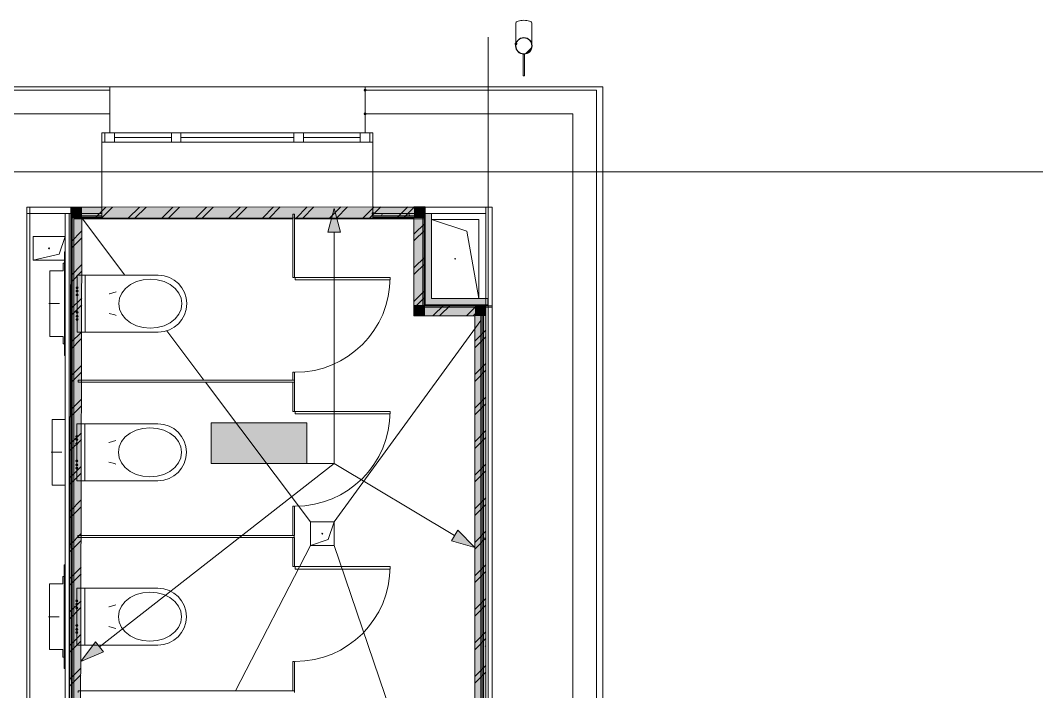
# Model space of a CAD drawing. Header units: millimetres. Extents: x 0 to 1189, y 0 to 841.
# Drawn here: x 375.6 to 439.9, y 457.5 to 500 of the extents above; entities that cross this region are included whole.
import ezdxf

# ---------------------------------------------------------------- set-up
doc = ezdxf.new("R2010")
doc.units = ezdxf.units.MM

msp = doc.modelspace()

# ---------------------------------------------------------------- hatches: boundary and pattern name
h = msp.add_hatch(color=7)
h.dxf.hatch_style = 2
h.paths.add_polyline_path([(406.836622, 498.477532), (406.863059, 498.41397), (406.926622, 498.387532), (406.990184, 498.41397), (407.016622, 498.477532), (407.016622, 498.489532), (406.990184, 498.553095), (406.926622, 498.579532), (406.863059, 498.553095), (406.836622, 498.489532)])
h = msp.add_hatch(color=7)
h.dxf.hatch_style = 2
h.paths.add_polyline_path([(397.380607, 495.637528), (397.317045, 495.61109), (397.290607, 495.547528), (397.317045, 495.483965), (397.380607, 495.457528), (397.390607, 495.457528), (397.45417, 495.483965), (397.480607, 495.547528), (397.45417, 495.61109), (397.390607, 495.637528)])
h = msp.add_hatch(color=7)
h.dxf.hatch_style = 2
h.paths.add_polyline_path([(397.380607, 494.137526), (397.317045, 494.111088), (397.290607, 494.047525), (397.317045, 493.983963), (397.380607, 493.957525), (397.44517, 493.983963), (397.471607, 494.047525), (397.44517, 494.111088)])
at = {"true_color": 0xcccccc}
h = msp.add_hatch(color=254, dxfattribs=at)
h.dxf.hatch_style = 2
h.paths.add_polyline_path([(378.775579, 488.145516), (379.47358, 487.445515), (378.773579, 487.445515)])
h = msp.add_hatch(color=254, dxfattribs=at)
h.dxf.hatch_style = 2
h.paths.add_polyline_path([(378.777579, 488.145516), (379.47558, 488.145516), (379.47358, 487.445515)])
h = msp.add_hatch(color=254, dxfattribs=at)
h.dxf.hatch_style = 2
h.paths.add_polyline_path([(379.47358, 487.445515), (379.47558, 488.145516), (400.476612, 488.164517), (400.476612, 487.464515)])
at = {"true_color": 0x0077b0}
h = msp.add_hatch(color=144, dxfattribs=at)
h.dxf.hatch_style = 2
h.paths.add_polyline_path([(395.417604, 488.061516), (395.818605, 486.569514), (395.018603, 486.568514)])
at = {"true_color": 0xcccccc}
h = msp.add_hatch(color=254, dxfattribs=at)
h.dxf.hatch_style = 2
h.paths.add_polyline_path([(400.476612, 487.464515), (400.476612, 488.164517), (401.176613, 488.165517)])
h = msp.add_hatch(color=254, dxfattribs=at)
h.dxf.hatch_style = 2
h.paths.add_polyline_path([(401.176613, 488.165517), (401.176613, 487.465515), (400.476612, 487.464515)])
h = msp.add_hatch(color=254, dxfattribs=at)
h.dxf.hatch_style = 2
h.paths.add_polyline_path([(379.34858, 438.04244), (378.648578, 438.04244), (378.773579, 487.445515), (379.47358, 487.445515)])
h = msp.add_hatch(color=7)
h.dxf.hatch_style = 2
h.paths.add_polyline_path([(397.890608, 487.657516), (397.95417, 487.683953), (397.980608, 487.747516), (397.95417, 487.811078), (397.890608, 487.837516), (397.880608, 487.837516), (397.817045, 487.811078), (397.790608, 487.747516), (397.817045, 487.683953), (397.880608, 487.657516)])
h = msp.add_hatch(color=254, dxfattribs=at)
h.dxf.hatch_style = 2
h.paths.add_polyline_path([(400.476612, 487.464515), (401.176613, 487.465515), (401.176613, 481.967507), (400.476612, 481.967507)])
h = msp.add_hatch(color=7)
h.dxf.hatch_style = 2
h.paths.add_polyline_path([(401.176613, 487.747516), (401.576614, 487.747516), (401.576614, 481.967507), (401.176613, 481.967507)])
h = msp.add_hatch(color=7)
h.dxf.hatch_style = 2
h.paths.add_polyline_path([(379.170579, 482.954509), (379.234142, 482.980946), (379.260579, 483.044509), (379.234142, 483.108071), (379.170579, 483.134509), (379.160579, 483.134509), (379.097017, 483.108071), (379.070579, 483.044509), (379.097017, 482.980946), (379.160579, 482.954509)])
h = msp.add_hatch(color=7)
h.dxf.hatch_style = 2
h.paths.add_polyline_path([(379.160579, 482.934509), (379.097017, 482.908071), (379.070579, 482.844508), (379.097017, 482.780946), (379.160579, 482.754508), (379.170579, 482.754508), (379.234142, 482.780946), (379.260579, 482.844508), (379.234142, 482.908071), (379.170579, 482.934509)])
h = msp.add_hatch(color=7)
h.dxf.hatch_style = 2
h.paths.add_polyline_path([(379.170579, 482.504508), (379.234142, 482.530945), (379.260579, 482.594508), (379.234142, 482.658071), (379.170579, 482.684508), (379.160579, 482.684508), (379.097017, 482.658071), (379.070579, 482.594508), (379.097017, 482.530945), (379.160579, 482.504508)])
h = msp.add_hatch(color=7)
h.dxf.hatch_style = 2
h.paths.add_polyline_path([(401.576614, 481.967507), (401.576614, 482.367508), (405.026619, 482.367508), (405.026619, 481.967507)])
h = msp.add_hatch(color=7)
h.dxf.hatch_style = 2
h.paths.add_polyline_path([(379.160579, 481.584506), (379.097017, 481.558069), (379.070579, 481.494506), (379.097017, 481.430944), (379.160579, 481.404506), (379.170579, 481.404506), (379.234142, 481.430944), (379.260579, 481.494506), (379.234142, 481.558069), (379.170579, 481.584506)])
h = msp.add_hatch(color=254, dxfattribs=at)
h.dxf.hatch_style = 2
h.paths.add_polyline_path([(401.176613, 481.967507), (400.476612, 481.267506), (400.476612, 481.967507)])
h = msp.add_hatch(color=254, dxfattribs=at)
h.dxf.hatch_style = 2
h.paths.add_polyline_path([(401.176613, 481.967507), (401.176613, 481.267506), (400.476612, 481.267506)])
h = msp.add_hatch(color=254, dxfattribs=at)
h.dxf.hatch_style = 2
h.paths.add_polyline_path([(401.176613, 481.267506), (401.176613, 481.967507), (404.326618, 481.967507), (404.326618, 481.267506)])
h = msp.add_hatch(color=254, dxfattribs=at)
h.dxf.hatch_style = 2
h.paths.add_polyline_path([(405.026619, 481.967507), (404.326618, 481.267506), (404.326618, 481.967507)])
h = msp.add_hatch(color=254, dxfattribs=at)
h.dxf.hatch_style = 2
h.paths.add_polyline_path([(404.326618, 481.267506), (405.026619, 481.967507), (405.026619, 481.267506)])
h = msp.add_hatch(color=7)
h.dxf.hatch_style = 2
h.paths.add_polyline_path([(379.170579, 481.154506), (379.234142, 481.180943), (379.260579, 481.244506), (379.234142, 481.308069), (379.170579, 481.334506), (379.160579, 481.334506), (379.097017, 481.308069), (379.070579, 481.244506), (379.097017, 481.180943), (379.160579, 481.154506)])
h = msp.add_hatch(color=7)
h.dxf.hatch_style = 2
h.paths.add_polyline_path([(379.160579, 481.134506), (379.097017, 481.108068), (379.070579, 481.044506), (379.097017, 480.980943), (379.160579, 480.954505), (379.170579, 480.954505), (379.234142, 480.980943), (379.260579, 481.044506), (379.234142, 481.108068), (379.170579, 481.134506)])
h = msp.add_hatch(color=254, dxfattribs=at)
h.dxf.hatch_style = 2
h.paths.add_polyline_path([(404.326618, 481.267506), (405.026619, 481.267506), (405.026619, 415.054405), (404.326618, 415.054405)])
at = {"true_color": 0xffffff}
h = msp.add_hatch(color=7, dxfattribs=at)
h.dxf.hatch_style = 2
h.paths.add_polyline_path([(387.636592, 474.514496), (393.696601, 474.514496), (393.696601, 471.925492), (387.636592, 471.925492)])
h = msp.add_hatch(color=7, dxfattribs=at)
h.dxf.hatch_style = 2
h.paths.add_polyline_path([(387.636592, 474.514496), (393.696601, 474.514496), (393.696601, 471.925492), (387.636592, 471.925492)])
h = msp.add_hatch(color=7, dxfattribs=at)
h.dxf.hatch_style = 2
h.paths.add_polyline_path([(387.636592, 474.514496), (393.696601, 474.514496), (393.696601, 471.925492), (387.636592, 471.925492)])
at = {"true_color": 0x0077b0}
h = msp.add_hatch(color=144, dxfattribs=at)
h.dxf.hatch_style = 2
h.paths.add_polyline_path([(387.938652, 474.531287), (388.94903, 474.531287), (389.022755, 474.505725), (389.047698, 474.429313), (389.047698, 472.611956), (389.022755, 472.537197), (388.94903, 472.513288), (388.872618, 472.537197), (388.847055, 472.611956), (388.847055, 474.327889), (388.040076, 474.327889), (388.040076, 472.611956), (388.014789, 472.537197), (387.938652, 472.513288), (387.862516, 472.537197), (387.837229, 472.611956), (387.837229, 474.429313), (387.862516, 474.505725)])
h = msp.add_hatch(color=144, dxfattribs=at)
h.dxf.hatch_style = 2
h.paths.add_polyline_path([(387.938652, 474.531287), (388.94903, 474.531287), (389.022755, 474.505725), (389.047698, 474.429313), (389.047698, 472.611956), (389.022755, 472.537197), (388.94903, 472.513288), (388.872618, 472.537197), (388.847055, 472.611956), (388.847055, 474.327889), (388.040076, 474.327889), (388.040076, 472.611956), (388.014789, 472.537197), (387.938652, 472.513288), (387.862516, 472.537197), (387.837229, 472.611956), (387.837229, 474.429313), (387.862516, 474.505725)])
h = msp.add_hatch(color=144, dxfattribs=at)
h.dxf.hatch_style = 2
h.paths.add_polyline_path([(387.938652, 474.531287), (388.94903, 474.531287), (389.022755, 474.505725), (389.047698, 474.429313), (389.047698, 472.611956), (389.022755, 472.537197), (388.94903, 472.513288), (388.872618, 472.537197), (388.847055, 472.611956), (388.847055, 474.327889), (388.040076, 474.327889), (388.040076, 472.611956), (388.014789, 472.537197), (387.938652, 472.513288), (387.862516, 472.537197), (387.837229, 472.611956), (387.837229, 474.429313), (387.862516, 474.505725)])
h = msp.add_hatch(color=144, dxfattribs=at)
h.dxf.hatch_style = 2
h.paths.add_polyline_path([(389.452533, 472.611956), (389.452533, 474.429313), (389.47782, 474.505725), (389.553957, 474.531287), (389.630093, 474.505725), (389.65538, 474.429313), (389.65538, 473.723757), (390.46236, 473.723757), (390.46236, 474.429313), (390.487922, 474.505725), (390.564334, 474.531287), (390.638059, 474.505725), (390.663002, 474.429313), (390.663002, 472.611956), (390.638059, 472.537197), (390.564334, 472.513288), (390.487922, 472.537197), (390.46236, 472.611956), (390.46236, 473.52091), (389.65538, 473.52091), (389.65538, 472.611956), (389.630093, 472.537197), (389.553957, 472.513288), (389.47782, 472.537197)])
h = msp.add_hatch(color=144, dxfattribs=at)
h.dxf.hatch_style = 2
h.paths.add_polyline_path([(389.452533, 472.611956), (389.452533, 474.429313), (389.47782, 474.505725), (389.553957, 474.531287), (389.630093, 474.505725), (389.65538, 474.429313), (389.65538, 473.723757), (390.46236, 473.723757), (390.46236, 474.429313), (390.487922, 474.505725), (390.564334, 474.531287), (390.638059, 474.505725), (390.663002, 474.429313), (390.663002, 472.611956), (390.638059, 472.537197), (390.564334, 472.513288), (390.487922, 472.537197), (390.46236, 472.611956), (390.46236, 473.52091), (389.65538, 473.52091), (389.65538, 472.611956), (389.630093, 472.537197), (389.553957, 472.513288), (389.47782, 472.537197)])
h = msp.add_hatch(color=144, dxfattribs=at)
h.dxf.hatch_style = 2
h.paths.add_polyline_path([(389.452533, 472.611956), (389.452533, 474.429313), (389.47782, 474.505725), (389.553957, 474.531287), (389.630093, 474.505725), (389.65538, 474.429313), (389.65538, 473.723757), (390.46236, 473.723757), (390.46236, 474.429313), (390.487922, 474.505725), (390.564334, 474.531287), (390.638059, 474.505725), (390.663002, 474.429313), (390.663002, 472.611956), (390.638059, 472.537197), (390.564334, 472.513288), (390.487922, 472.537197), (390.46236, 472.611956), (390.46236, 473.52091), (389.65538, 473.52091), (389.65538, 472.611956), (389.630093, 472.537197), (389.553957, 472.513288), (389.47782, 472.537197)])
h = msp.add_hatch(color=144, dxfattribs=at)
h.dxf.hatch_style = 2
h.paths.add_polyline_path([(392.987584, 474.531287), (393.088017, 474.522253), (393.181267, 474.494976), (393.266559, 474.449199), (393.343118, 474.384664), (393.408084, 474.306581), (393.454808, 474.220953), (393.483032, 474.127471), (393.492497, 474.025823), (393.469346, 473.881611), (393.399893, 473.735333), (392.764893, 472.713931), (393.391074, 472.713931), (393.46721, 472.688368), (393.492497, 472.611956), (393.46721, 472.537197), (393.391074, 472.513288), (392.584094, 472.513288), (392.507958, 472.537197), (392.482671, 472.611956), (392.499207, 472.671487), (393.238938, 473.859356), (393.276903, 473.941763), (393.28965, 474.025823), (393.268153, 474.14275), (393.202007, 474.240246), (393.10451, 474.306392), (392.987584, 474.327889), (392.902886, 474.312059), (392.822219, 474.264499), (392.745273, 474.185107), (392.671738, 474.073779), (392.635357, 474.038225), (392.584094, 474.025823), (392.507958, 474.051386), (392.482671, 474.127798), (392.490939, 474.166934), (392.593034, 474.326416), (392.709496, 474.440268), (392.84084, 474.508541)])
h = msp.add_hatch(color=144, dxfattribs=at)
h.dxf.hatch_style = 2
h.paths.add_polyline_path([(392.987584, 474.531287), (393.088017, 474.522253), (393.181267, 474.494976), (393.266559, 474.449199), (393.343118, 474.384664), (393.408084, 474.306581), (393.454808, 474.220953), (393.483032, 474.127471), (393.492497, 474.025823), (393.469346, 473.881611), (393.399893, 473.735333), (392.764893, 472.713931), (393.391074, 472.713931), (393.46721, 472.688368), (393.492497, 472.611956), (393.46721, 472.537197), (393.391074, 472.513288), (392.584094, 472.513288), (392.507958, 472.537197), (392.482671, 472.611956), (392.499207, 472.671487), (393.238938, 473.859356), (393.276903, 473.941763), (393.28965, 474.025823), (393.268153, 474.14275), (393.202007, 474.240246), (393.10451, 474.306392), (392.987584, 474.327889), (392.902886, 474.312059), (392.822219, 474.264499), (392.745273, 474.185107), (392.671738, 474.073779), (392.635357, 474.038225), (392.584094, 474.025823), (392.507958, 474.051386), (392.482671, 474.127798), (392.490939, 474.166934), (392.593034, 474.326416), (392.709496, 474.440268), (392.84084, 474.508541)])
h = msp.add_hatch(color=144, dxfattribs=at)
h.dxf.hatch_style = 2
h.paths.add_polyline_path([(392.987584, 474.531287), (393.088017, 474.522253), (393.181267, 474.494976), (393.266559, 474.449199), (393.343118, 474.384664), (393.408084, 474.306581), (393.454808, 474.220953), (393.483032, 474.127471), (393.492497, 474.025823), (393.469346, 473.881611), (393.399893, 473.735333), (392.764893, 472.713931), (393.391074, 472.713931), (393.46721, 472.688368), (393.492497, 472.611956), (393.46721, 472.537197), (393.391074, 472.513288), (392.584094, 472.513288), (392.507958, 472.537197), (392.482671, 472.611956), (392.499207, 472.671487), (393.238938, 473.859356), (393.276903, 473.941763), (393.28965, 474.025823), (393.268153, 474.14275), (393.202007, 474.240246), (393.10451, 474.306392), (392.987584, 474.327889), (392.902886, 474.312059), (392.822219, 474.264499), (392.745273, 474.185107), (392.671738, 474.073779), (392.635357, 474.038225), (392.584094, 474.025823), (392.507958, 474.051386), (392.482671, 474.127798), (392.490939, 474.166934), (392.593034, 474.326416), (392.709496, 474.440268), (392.84084, 474.508541)])
h = msp.add_hatch(color=7)
h.dxf.hatch_style = 2
h.paths.add_polyline_path([(379.151579, 473.554494), (379.215142, 473.580932), (379.241579, 473.644494), (379.215142, 473.708057), (379.151579, 473.734494), (379.141579, 473.734494), (379.078017, 473.708057), (379.051579, 473.644494), (379.078017, 473.580932), (379.141579, 473.554494)])
h = msp.add_hatch(color=7)
h.dxf.hatch_style = 2
h.paths.add_polyline_path([(379.141579, 473.534494), (379.078017, 473.508057), (379.051579, 473.444494), (379.078017, 473.380931), (379.141579, 473.354494), (379.151579, 473.354494), (379.215142, 473.380931), (379.241579, 473.444494), (379.215142, 473.508057), (379.151579, 473.534494)])
h = msp.add_hatch(color=7)
h.dxf.hatch_style = 2
h.paths.add_polyline_path([(379.151579, 473.104493), (379.215142, 473.130931), (379.241579, 473.194494), (379.215142, 473.258056), (379.151579, 473.284494), (379.141579, 473.284494), (379.078017, 473.258056), (379.051579, 473.194494), (379.078017, 473.130931), (379.141579, 473.104493)])
h = msp.add_hatch(color=144, dxfattribs=at)
h.dxf.hatch_style = 2
h.paths.add_polyline_path([(391.97624, 473.015445), (391.169261, 473.015445), (391.093125, 473.041008), (391.067838, 473.11742), (391.093125, 473.193557), (391.169261, 473.218844), (391.97624, 473.218844), (392.052377, 473.193557), (392.077664, 473.11742), (392.052377, 473.041008)])
h = msp.add_hatch(color=144, dxfattribs=at)
h.dxf.hatch_style = 2
h.paths.add_polyline_path([(391.97624, 473.015445), (391.169261, 473.015445), (391.093125, 473.041008), (391.067838, 473.11742), (391.093125, 473.193557), (391.169261, 473.218844), (391.97624, 473.218844), (392.052377, 473.193557), (392.077664, 473.11742), (392.052377, 473.041008)])
h = msp.add_hatch(color=144, dxfattribs=at)
h.dxf.hatch_style = 2
h.paths.add_polyline_path([(391.97624, 473.015445), (391.169261, 473.015445), (391.093125, 473.041008), (391.067838, 473.11742), (391.093125, 473.193557), (391.169261, 473.218844), (391.97624, 473.218844), (392.052377, 473.193557), (392.077664, 473.11742), (392.052377, 473.041008)])
h = msp.add_hatch(color=7)
h.dxf.hatch_style = 2
h.paths.add_polyline_path([(379.141579, 472.184492), (379.078017, 472.158055), (379.051579, 472.094492), (379.078017, 472.030929), (379.141579, 472.004492), (379.151579, 472.004492), (379.215142, 472.030929), (379.241579, 472.094492), (379.215142, 472.158055), (379.151579, 472.184492)])
h = msp.add_hatch(color=7)
h.dxf.hatch_style = 2
h.paths.add_polyline_path([(379.151579, 471.754491), (379.215142, 471.780929), (379.241579, 471.844492), (379.215142, 471.908054), (379.151579, 471.934492), (379.141579, 471.934492), (379.078017, 471.908054), (379.051579, 471.844492), (379.078017, 471.780929), (379.141579, 471.754491)])
h = msp.add_hatch(color=7)
h.dxf.hatch_style = 2
h.paths.add_polyline_path([(379.141579, 471.734491), (379.078017, 471.708054), (379.051579, 471.644491), (379.078017, 471.580929), (379.141579, 471.554491), (379.151579, 471.554491), (379.215142, 471.580929), (379.241579, 471.644491), (379.215142, 471.708054), (379.151579, 471.734491)])
h = msp.add_hatch(color=144, dxfattribs=at)
h.dxf.hatch_style = 2
h.paths.add_polyline_path([(404.326618, 466.618484), (402.839615, 467.039484), (403.249616, 467.726485)])
h = msp.add_hatch(color=7)
h.dxf.hatch_style = 2
h.paths.add_polyline_path([(379.151579, 463.154478), (379.215142, 463.180916), (379.241579, 463.244478), (379.215142, 463.308041), (379.151579, 463.334479), (379.141579, 463.334479), (379.078017, 463.308041), (379.051579, 463.244478), (379.078017, 463.180916), (379.141579, 463.154478)])
h = msp.add_hatch(color=7)
h.dxf.hatch_style = 2
h.paths.add_polyline_path([(379.141579, 463.134478), (379.078017, 463.108041), (379.051579, 463.044478), (379.078017, 462.980916), (379.141579, 462.954478), (379.151579, 462.954478), (379.215142, 462.980916), (379.241579, 463.044478), (379.215142, 463.108041), (379.151579, 463.134478)])
h = msp.add_hatch(color=7)
h.dxf.hatch_style = 2
h.paths.add_polyline_path([(379.151579, 462.704478), (379.215142, 462.730915), (379.241579, 462.794478), (379.215142, 462.85804), (379.151579, 462.884478), (379.141579, 462.884478), (379.078017, 462.85804), (379.051579, 462.794478), (379.078017, 462.730915), (379.141579, 462.704478)])
h = msp.add_hatch(color=7)
h.dxf.hatch_style = 2
h.paths.add_polyline_path([(379.141579, 461.784476), (379.078017, 461.758039), (379.051579, 461.694476), (379.078017, 461.630913), (379.141579, 461.604476), (379.151579, 461.604476), (379.215142, 461.630913), (379.241579, 461.694476), (379.215142, 461.758039), (379.151579, 461.784476)])
h = msp.add_hatch(color=7)
h.dxf.hatch_style = 2
h.paths.add_polyline_path([(379.151579, 461.354476), (379.215142, 461.380913), (379.241579, 461.444476), (379.215142, 461.508038), (379.151579, 461.534476), (379.141579, 461.534476), (379.078017, 461.508038), (379.051579, 461.444476), (379.078017, 461.380913), (379.141579, 461.354476)])
h = msp.add_hatch(color=7)
h.dxf.hatch_style = 2
h.paths.add_polyline_path([(379.141579, 461.334476), (379.078017, 461.308038), (379.051579, 461.244475), (379.078017, 461.180913), (379.141579, 461.154475), (379.151579, 461.154475), (379.215142, 461.180913), (379.241579, 461.244475), (379.215142, 461.308038), (379.151579, 461.334476)])
h = msp.add_hatch(color=144, dxfattribs=at)
h.dxf.hatch_style = 2
h.paths.add_polyline_path([(379.40258, 459.418473), (380.333581, 460.652474), (380.825582, 460.021474)])

# ---------------------------------------------------------------- linework, layer by layer
at = {"color": 7, "lineweight": 0}
for points in [[(406.926592, 499.808499), (406.936756, 499.83952), (406.965904, 499.868421), (407.012022, 499.894579), (407.073092, 499.917374), (407.1471, 499.936184), (407.23203, 499.950389), (407.325866, 499.959368), (407.426593, 499.962499)], [(406.926622, 499.808534), (406.926622, 499.383534)], [(407.426593, 499.962499), (407.527319, 499.959368), (407.621155, 499.95039), (407.706085, 499.936184), (407.780093, 499.917374), (407.841164, 499.894579), (407.887281, 499.868421), (407.916429, 499.83952), (407.926593, 499.808499)], [(407.926623, 499.383534), (407.926623, 499.808534)], [(405.172619, 251.095154), (405.172619, 498.901533)], [(406.926622, 499.359534), (406.926622, 499.383534)], [(406.926622, 499.303534), (406.926622, 499.359534)], [(406.926622, 499.248533), (406.926622, 499.303534)], [(406.926622, 499.193533), (406.926622, 499.248533)], [(406.926622, 499.140533), (406.926622, 499.193533)], [(406.926622, 499.087533), (406.926622, 499.140533)], [(406.926622, 499.036533), (406.926622, 499.087533)], [(406.926622, 498.986533), (406.926622, 499.036533)], [(406.926622, 498.938533), (406.926622, 498.986533)], [(406.926622, 498.891533), (406.926622, 498.938533)], [(407.926623, 499.383534), (407.926623, 499.326534)], [(407.926623, 499.326534), (407.926623, 499.271533)], [(407.926623, 499.271533), (407.926623, 499.216533)], [(407.926623, 499.216533), (407.926623, 499.162533)], [(407.926623, 499.162533), (407.926623, 499.109533)], [(407.926623, 499.109533), (407.926623, 499.057533)], [(407.926623, 499.057533), (407.926623, 499.007533)], [(407.926623, 499.007533), (407.926623, 498.958533)], [(407.926623, 498.958533), (407.926623, 498.910533)], [(407.926623, 498.910533), (407.926623, 498.864533)], [(407.426622, 497.827531), (407.321878, 497.838063), (407.224294, 497.868281), (407.135968, 497.916125), (407.058997, 497.979531), (406.995479, 498.056438), (406.947512, 498.144782), (406.917194, 498.242501), (406.906622, 498.347532), (406.917194, 498.452276), (406.947512, 498.54986), (406.995479, 498.638187), (407.058997, 498.715158), (407.135968, 498.778675), (407.224294, 498.826642), (407.321878, 498.856961), (407.426622, 498.867533)], [(406.926622, 498.845533), (406.926622, 498.891533)], [(407.426622, 497.847531), (407.325896, 497.857654), (407.23206, 497.886703), (407.14713, 497.932697), (407.073122, 497.993657), (407.012052, 498.0676), (406.965934, 498.152547), (406.936786, 498.246518), (406.926622, 498.347532), (406.936786, 498.448259), (406.965934, 498.542095), (407.012052, 498.627025), (407.073122, 498.701033), (407.14713, 498.762103), (407.23206, 498.80822), (407.325896, 498.837369), (407.426622, 498.847533)], [(406.926622, 498.801533), (406.926622, 498.845533)], [(406.926622, 498.759533), (406.926622, 498.801533)], [(406.926622, 498.719533), (406.926622, 498.759533)], [(406.926622, 498.680533), (406.926622, 498.719533)], [(406.926622, 498.643533), (406.926622, 498.680533)], [(406.926622, 498.609532), (406.926622, 498.643533)], [(406.926622, 498.576532), (406.926622, 498.609532)], [(406.926622, 498.545532), (406.926622, 498.576532)], [(406.926622, 498.516532), (406.926622, 498.545532)], [(406.926622, 498.489532), (406.926622, 498.516532)], [(407.426622, 498.867533), (407.531367, 498.856961), (407.628951, 498.826642), (407.717277, 498.778675), (407.794248, 498.715158), (407.857766, 498.638187), (407.905733, 498.54986), (407.936051, 498.452276), (407.946623, 498.347532), (407.936051, 498.242501), (407.905733, 498.144782), (407.857766, 498.056438), (407.794248, 497.979531), (407.717277, 497.916125), (407.628951, 497.868281), (407.531367, 497.838063), (407.426622, 497.827531)], [(407.426622, 498.847533), (407.527349, 498.837369), (407.621185, 498.80822), (407.706115, 498.762103), (407.780123, 498.701033), (407.841193, 498.627025), (407.887311, 498.542095), (407.916459, 498.448259), (407.926623, 498.347532), (407.916459, 498.246518), (407.887311, 498.152547), (407.841193, 498.0676), (407.780123, 497.993657), (407.706115, 497.932697), (407.621185, 497.886703), (407.527349, 497.857654), (407.426622, 497.847531)], [(407.926623, 498.864533), (407.926623, 498.820533)], [(407.926623, 498.820533), (407.926623, 498.777533)], [(407.926623, 498.777533), (407.926623, 498.735533)], [(407.926623, 498.735533), (407.926623, 498.696533)], [(407.926623, 498.696533), (407.926623, 498.658533)], [(407.926623, 498.658533), (407.926623, 498.623532)], [(407.926623, 498.623532), (407.926623, 498.589532)], [(407.926623, 498.589532), (407.926623, 498.557532)], [(407.926623, 498.557532), (407.926623, 498.528532)], [(407.926623, 498.528532), (407.926623, 498.500532)], [(407.926623, 498.500532), (407.926623, 498.477532)], [(407.376622, 497.836531), (407.376622, 496.447529)], [(407.476623, 496.447529), (407.476623, 497.836531)], [(407.568623, 497.879531), (407.904623, 498.215532)], [(407.376622, 496.447529), (407.476623, 496.447529)], [(381.230582, 495.747528), (361.714553, 495.747528)], [(381.230582, 495.747528), (397.380607, 495.747528)], [(381.230582, 494.047525), (381.230582, 495.747528)], [(412.42663, 495.747528), (397.380607, 495.747528)], [(397.380607, 495.747528), (397.380607, 494.047525)], [(412.42663, 432.631432), (412.42663, 495.747528)], [(361.724553, 495.547528), (381.230582, 495.547528)], [(397.390607, 495.547528), (410.526627, 495.547528)], [(410.526627, 495.547528), (412.026629, 495.547528)], [(412.026629, 495.547528), (412.026629, 432.631432)], [(361.714553, 494.047525), (381.230582, 494.047525)], [(381.230582, 492.847524), (381.230582, 494.047525)], [(397.380607, 494.047525), (410.526627, 494.047525)], [(397.380607, 494.047525), (397.380607, 492.847524)], [(410.526627, 494.047525), (410.526627, 432.631432)], [(380.730582, 492.247523), (380.730582, 492.847524)], [(380.730582, 492.847524), (381.530583, 492.847524)], [(380.730582, 492.847524), (380.730582, 492.247523)], [(381.530583, 492.847524), (380.730582, 492.847524)], [(380.930582, 492.247523), (380.930582, 492.847524)], [(381.530583, 492.847524), (381.530583, 492.247523)], [(381.530583, 492.847524), (385.130588, 492.847524)], [(381.530583, 492.547523), (385.130588, 492.547523)], [(385.130588, 492.247523), (385.130588, 492.847524)], [(385.130588, 492.847524), (385.730589, 492.847524)], [(385.730589, 492.847524), (385.130588, 492.847524)], [(385.730589, 492.847524), (385.730589, 492.247523)], [(385.730589, 492.847524), (392.8806, 492.847524)], [(385.730589, 492.547523), (392.8806, 492.547523)], [(392.8806, 492.247523), (392.8806, 492.847524)], [(392.8806, 492.847524), (393.480601, 492.847524)], [(393.480601, 492.847524), (392.8806, 492.847524)], [(393.480601, 492.847524), (393.480601, 492.247523)], [(393.480601, 492.847524), (397.080607, 492.847524)], [(393.480601, 492.547523), (397.080607, 492.547523)], [(397.080607, 492.847524), (397.080607, 492.247523)], [(397.880608, 492.847524), (397.080607, 492.847524)], [(397.880608, 492.847524), (397.080607, 492.847524)], [(397.680608, 492.247523), (397.680608, 492.847524)], [(397.880608, 492.247523), (397.880608, 492.847524)], [(397.880608, 492.247523), (397.880608, 492.847524)], [(380.730582, 488.147516), (380.730582, 492.247523)], [(381.530583, 492.247523), (380.730582, 492.247523)], [(380.730582, 492.247523), (381.530583, 492.247523)], [(385.130588, 492.247523), (381.530583, 492.247523)], [(385.730589, 492.247523), (385.130588, 492.247523)], [(385.130588, 492.247523), (385.730589, 492.247523)], [(392.8806, 492.247523), (385.730589, 492.247523)], [(393.480601, 492.247523), (392.8806, 492.247523)], [(392.8806, 492.247523), (393.480601, 492.247523)], [(397.080607, 492.247523), (393.480601, 492.247523)], [(397.080607, 492.247523), (397.880608, 492.247523)], [(397.080607, 492.247523), (397.880608, 492.247523)], [(397.880608, 492.247523), (397.880608, 488.147516)], [(198.085303, 490.37152), (863.72632, 490.37152)], [(375.976574, 488.147516), (380.730582, 488.147516)], [(375.976574, 413.804403), (375.976574, 488.147516)], [(376.176575, 435.672436), (376.176575, 488.147516)], [(378.775579, 488.145516), (378.773579, 487.445515)], [(400.476612, 488.164517), (378.775579, 488.145516)], [(378.775579, 488.064516), (378.815579, 488.104516)], [(378.815579, 488.104516), (378.856579, 488.145516)], [(379.027579, 487.892516), (379.280579, 488.145516)], [(380.278581, 487.446515), (380.979582, 488.147516)], [(380.703582, 487.447515), (381.404583, 488.147516)], [(380.730582, 487.417515), (380.730582, 488.147516)], [(382.402584, 487.448515), (383.102585, 488.149516)], [(382.826585, 487.448515), (383.527586, 488.149516)], [(384.525587, 487.450515), (385.225589, 488.151516)], [(384.949588, 487.450515), (385.650589, 488.151516)], [(386.648591, 487.452515), (387.349592, 488.152516)], [(387.073591, 487.452515), (387.773592, 488.153516)], [(388.771594, 487.454515), (389.472595, 488.154516)], [(389.196595, 487.454515), (389.896596, 488.155516)], [(390.894597, 487.456515), (391.595598, 488.156516)], [(391.319598, 487.456515), (392.020599, 488.157516)], [(393.0186, 487.458515), (393.718602, 488.158516)], [(393.442601, 487.458515), (394.143602, 488.159516)], [(395.141604, 487.459515), (395.842605, 488.160516)], [(395.566604, 487.460515), (396.266605, 488.160516)], [(397.264607, 487.461515), (397.965608, 488.162516)], [(397.689608, 487.462515), (398.389609, 488.162516)], [(397.880608, 488.147516), (405.426619, 488.147516)], [(397.880608, 488.147516), (397.880608, 487.417515)], [(399.38761, 487.463515), (400.088611, 488.164517)], [(399.812611, 487.464515), (400.476612, 488.128516)], [(401.176613, 488.165517), (400.476612, 488.164517)], [(400.476612, 488.128516), (400.513612, 488.164517)], [(401.026613, 487.747516), (401.026613, 488.147516)], [(401.116613, 488.147516), (401.116613, 481.907507)], [(401.176613, 481.967507), (401.176613, 488.165517)], [(405.026619, 481.967507), (405.026619, 488.147516)], [(405.426619, 432.931432), (405.426619, 488.147516)], [(375.976574, 487.747516), (378.951579, 487.747516)], [(378.401578, 487.747516), (378.401578, 437.170439)], [(378.773579, 487.445515), (378.646578, 437.342439)], [(378.671579, 437.442439), (378.671579, 487.747516)], [(378.773579, 487.638516), (379.027579, 487.892516)], [(378.801579, 487.747516), (378.801579, 437.572439)], [(378.861579, 437.720439), (378.861579, 487.747516)], [(378.951579, 487.747516), (380.730582, 487.747516)], [(378.951579, 487.747516), (378.951579, 487.507515)], [(380.730582, 487.597516), (378.951579, 487.597516)], [(380.730582, 487.507515), (378.951579, 487.507515)], [(378.951579, 437.720439), (378.951579, 487.417515)], [(378.951579, 487.417515), (380.730582, 487.417515)], [(379.34858, 438.04244), (379.47358, 487.445515)], [(379.47358, 487.445515), (400.476612, 487.464515)], [(382.189584, 483.84451), (379.50058, 487.417515)], [(392.8066, 487.417515), (380.730582, 487.417515)], [(392.9266, 487.702516), (392.8066, 487.702516)], [(392.8066, 487.702516), (392.8066, 483.70251)], [(392.9266, 483.70251), (392.9266, 487.702516)], [(397.880608, 487.417515), (392.9266, 487.417515)], [(401.176613, 487.597516), (397.880608, 487.597516)], [(401.176613, 487.507515), (397.880608, 487.507515)], [(397.880608, 487.417515), (401.176613, 487.417515)], [(397.890608, 487.747516), (401.026613, 487.747516)], [(398.494609, 487.747516), (398.415609, 487.610516)], [(400.207611, 487.602516), (400.123611, 487.747516)], [(400.476612, 487.464515), (400.476612, 481.967507)], [(400.840612, 487.747516), (400.757612, 487.603516)], [(401.026613, 487.747516), (401.026613, 481.817507)], [(401.176613, 487.747516), (401.026613, 487.747516)], [(405.026619, 487.747516), (401.176613, 487.747516)], [(401.176613, 481.967507), (401.176613, 487.747516)], [(401.576614, 482.367508), (401.576614, 487.747516)], [(404.576618, 487.367515), (401.576614, 487.367515)], [(403.826617, 486.617514), (401.576614, 487.367515)], [(404.576618, 487.367515), (401.576614, 487.367515)], [(404.576618, 482.367508), (404.576618, 487.367515)], [(404.576618, 482.367508), (404.576618, 487.367515)], [(400.476612, 486.431514), (401.176613, 487.131515)], [(400.476612, 486.007513), (401.176613, 486.707514)], [(376.376575, 484.791511), (376.376575, 486.291514)], [(376.376575, 486.291514), (378.400578, 486.291514)], [(378.400578, 486.291514), (376.376575, 486.291514)], [(376.376575, 486.291514), (376.376575, 484.791511)], [(378.400578, 486.291514), (378.025578, 485.166512)], [(378.400578, 486.291514), (378.400578, 484.791511)], [(378.400578, 485.319512), (378.400578, 486.291514)], [(378.768579, 485.512512), (379.47058, 486.213514)], [(378.769579, 485.937513), (379.47158, 486.639514)], [(404.576618, 482.367508), (403.826617, 486.617514)], [(377.363577, 485.541512), (377.388577, 485.566513), (377.413577, 485.541512)], [(377.363577, 485.541512), (377.376577, 485.563513)], [(377.413577, 485.541512), (377.388577, 485.516512), (377.363577, 485.541512)], [(377.412577, 485.535512), (377.388577, 485.516512), (377.376577, 485.520512)], [(377.388577, 485.566513), (377.412577, 485.548513)], [(378.025578, 485.166512), (376.376575, 484.791511)], [(378.400578, 484.791511), (376.376575, 484.791511)], [(376.376575, 484.791511), (378.370578, 484.791511)], [(378.370578, 478.769502), (378.370578, 485.319512)], [(378.370578, 485.319512), (378.401578, 485.319512)], [(400.476612, 484.310511), (401.176613, 485.010512)], [(403.051616, 484.867511), (403.076616, 484.892512), (403.101616, 484.867511)], [(403.051616, 484.867511), (403.076616, 484.892512), (403.089616, 484.888511)], [(403.101616, 484.867511), (403.076616, 484.842511), (403.051616, 484.867511)], [(403.083616, 484.842511), (403.051616, 484.867511)], [(377.430577, 484.12451), (377.430577, 479.964504)], [(378.280578, 484.12451), (377.430577, 484.12451)], [(378.280578, 484.594511), (378.280578, 484.12451)], [(378.401578, 484.594511), (378.280578, 484.594511)], [(378.764579, 483.81051), (379.46658, 484.512511)], [(400.476612, 483.88551), (401.176613, 484.585511)], [(378.763579, 483.385509), (379.46458, 484.08751)], [(384.301587, 483.84451), (379.170579, 483.84451)], [(379.170579, 483.84451), (379.170579, 480.244504)], [(379.170579, 480.244504), (379.170579, 483.84451)], [(379.170579, 483.84451), (379.67058, 483.84451)], [(379.67058, 483.84451), (379.67058, 480.244504)], [(382.927585, 483.440509), (383.350586, 483.555509)], [(383.350586, 483.555509), (383.795586, 483.59451)], [(383.795586, 483.59451), (384.240587, 483.555509)], [(384.240587, 483.555509), (384.663588, 483.440509)], [(384.301587, 483.84451), (384.664318, 483.807936), (385.002182, 483.703041), (385.307936, 483.537068), (385.574339, 483.317259), (385.794148, 483.050856), (385.960121, 482.745102), (386.065016, 482.407238), (386.10159, 482.044507), (386.065016, 481.681776), (385.960121, 481.343912), (385.794148, 481.038158), (385.574339, 480.771755), (385.307936, 480.551946), (385.002182, 480.385973), (384.664318, 480.281079), (384.301587, 480.244504)], [(392.8066, 483.70251), (392.9266, 483.70251)], [(398.96661, 483.70251), (398.935635, 483.088996), (398.844723, 482.493215), (398.696886, 481.918182), (398.49514, 481.366912), (398.2425, 480.84242), (397.941979, 480.347719), (397.596593, 479.885826), (397.209357, 479.459753), (396.783284, 479.072517), (396.321391, 478.727131), (395.82669, 478.426611), (395.302198, 478.17397), (394.750928, 477.972224), (394.175895, 477.824387), (393.580114, 477.733475), (392.9666, 477.702501)], [(392.9666, 483.542509), (392.9666, 483.70251)], [(392.9666, 483.70251), (398.96661, 483.70251)], [(392.9666, 483.542509), (398.96661, 483.542509)], [(398.96661, 483.542509), (398.96661, 483.70251)], [(379.160579, 483.044509), (379.160579, 482.844508)], [(379.160579, 483.044509), (379.160579, 482.844508)], [(381.993584, 482.716508), (382.231584, 483.010509)], [(382.231584, 483.010509), (382.548584, 483.256509)], [(382.548584, 483.256509), (382.927585, 483.440509)], [(384.663588, 483.440509), (385.042588, 483.256509)], [(385.042588, 483.256509), (385.359589, 483.010509)], [(385.359589, 483.010509), (385.597589, 482.716508)], [(400.476612, 482.188507), (401.176613, 482.888508)], [(378.758579, 481.684507), (379.46058, 482.385508)], [(379.160579, 482.594508), (379.160579, 481.494506)], [(379.160579, 482.594508), (379.160579, 482.575508)], [(381.219582, 482.667508), (381.192582, 482.661508)], [(381.633583, 482.794508), (381.219582, 482.667508)], [(381.795583, 482.044507), (381.845583, 482.389508)], [(381.845583, 482.389508), (381.993584, 482.716508)], [(385.597589, 482.716508), (385.745589, 482.389508)], [(385.745589, 482.389508), (385.795589, 482.044507)], [(400.679612, 481.967507), (401.176613, 482.464508)], [(405.151619, 482.367508), (401.576614, 482.367508)], [(405.151619, 481.967507), (405.151619, 482.367508)], [(378.047578, 482.044507), (377.367577, 482.044507)], [(378.757579, 481.258506), (379.45958, 481.960507)], [(381.845583, 481.699507), (381.795583, 482.044507)], [(381.993584, 481.371506), (381.845583, 481.699507)], [(385.745589, 481.699507), (385.597589, 481.371506)], [(385.795589, 482.044507), (385.745589, 481.699507)], [(400.476612, 481.764507), (400.679612, 481.967507)], [(400.476612, 481.267506), (400.476612, 481.967507)], [(401.026613, 481.817507), (405.026619, 481.817507)], [(401.116613, 481.907507), (405.426619, 481.907507)], [(405.151619, 481.967507), (401.176613, 481.967507)], [(404.326618, 481.967507), (401.176613, 481.967507)], [(401.676614, 481.267506), (402.376615, 481.967507)], [(402.100614, 481.267506), (402.800615, 481.967507)], [(403.797617, 481.267506), (404.326618, 481.796507)], [(404.326618, 481.371506), (404.922619, 481.967507)], [(404.326618, 481.796507), (404.497618, 481.967507)], [(405.026619, 481.967507), (404.326618, 481.967507)], [(405.026619, 481.841507), (404.696618, 481.841507)], [(404.696618, 481.841507), (404.696618, 432.931432)], [(404.786618, 481.841507), (404.786618, 432.931432)], [(404.876619, 481.841507), (404.876619, 432.931432)], [(405.026619, 481.907507), (405.026619, 481.967507)], [(405.026619, 415.054405), (405.026619, 481.967507)], [(405.026619, 432.931432), (405.026619, 481.841507)], [(405.026619, 481.817507), (405.426619, 481.817507)], [(405.426619, 481.967507), (405.426619, 481.907507)], [(379.160579, 481.513506), (379.160579, 481.494506)], [(379.160579, 481.244506), (379.160579, 481.044506)], [(379.160579, 481.244506), (379.160579, 481.044506)], [(381.192582, 481.426506), (381.546583, 481.327506)], [(381.546583, 481.327506), (381.633583, 481.294506)], [(382.231584, 481.077506), (381.993584, 481.371506)], [(382.548584, 480.832505), (382.231584, 481.077506)], [(385.359589, 481.077506), (385.042588, 480.832505)], [(385.597589, 481.371506), (385.359589, 481.077506)], [(395.426604, 468.247486), (404.698618, 480.967506)], [(400.476612, 481.267506), (404.326618, 481.267506)], [(404.222618, 481.267506), (404.326618, 481.371506)], [(404.326618, 481.267506), (404.326618, 415.054405)], [(378.753579, 479.557503), (379.45558, 480.259504)], [(382.927585, 480.647505), (382.548584, 480.832505)], [(383.350586, 480.533505), (382.927585, 480.647505)], [(383.795586, 480.494505), (383.350586, 480.533505)], [(384.240587, 480.533505), (383.795586, 480.494505)], [(384.663588, 480.647505), (384.240587, 480.533505)], [(385.042588, 480.832505), (384.663588, 480.647505)], [(387.187592, 477.2025), (384.832588, 480.332505)], [(404.326618, 479.674504), (405.026619, 480.374505)], [(377.430577, 479.964504), (378.280578, 479.964504)], [(378.280578, 479.964504), (378.280578, 479.494503)], [(378.752579, 479.132503), (379.45458, 479.833504)], [(379.170579, 480.244504), (384.301587, 480.244504)], [(379.67058, 480.244504), (379.170579, 480.244504)], [(404.326618, 479.250503), (405.026619, 479.950504)], [(378.280578, 479.494503), (378.401578, 479.494503)], [(378.401578, 478.769502), (378.370578, 478.769502)], [(378.747579, 477.005499), (379.44858, 477.707501)], [(378.748579, 477.4305), (379.44958, 478.132501)], [(392.9266, 477.702501), (392.8066, 477.702501)], [(392.8066, 477.702501), (392.8066, 477.2025)], [(392.9266, 477.2025), (392.9266, 477.702501)], [(404.326618, 477.5535), (405.026619, 478.253501)], [(404.326618, 477.1295), (405.026619, 477.829501)], [(392.9266, 477.2025), (379.226579, 477.2025)], [(379.226579, 477.2025), (379.226579, 477.0825)], [(379.226579, 477.0825), (392.9266, 477.0825)], [(393.926602, 468.247486), (387.277592, 477.0825)], [(392.8066, 477.2025), (392.9266, 477.2025)], [(392.9266, 477.0825), (392.8066, 477.0825)], [(392.8066, 477.0825), (392.8066, 475.232497)], [(392.9266, 477.0825), (392.9266, 477.2025)], [(392.9266, 475.232497), (392.9266, 477.0825)], [(378.742579, 475.303497), (379.44458, 476.005498)], [(404.326618, 475.432497), (405.026619, 476.132498)], [(378.741579, 474.878496), (379.44358, 475.580497)], [(392.8066, 475.232497), (392.9266, 475.232497)], [(398.96661, 475.232497), (398.935635, 474.618983), (398.844723, 474.023202), (398.696886, 473.448169), (398.49514, 472.896899), (398.2425, 472.372407), (397.941979, 471.877706), (397.596593, 471.415813), (397.209357, 470.98974), (396.783284, 470.602504), (396.321391, 470.257118), (395.82669, 469.956598), (395.302198, 469.703957), (394.750928, 469.502211), (394.175895, 469.354374), (393.580114, 469.263462), (392.9666, 469.232488)], [(392.9666, 475.072496), (392.9666, 475.232497)], [(392.9666, 475.232497), (398.96661, 475.232497)], [(398.96661, 475.072496), (398.96661, 475.232497)], [(404.326618, 475.007496), (405.026619, 475.707497)], [(377.580577, 474.724496), (377.580577, 470.56449)], [(378.401578, 474.724496), (377.580577, 474.724496)], [(392.9666, 475.072496), (398.96661, 475.072496)], [(378.737579, 473.177494), (379.43958, 473.879495)], [(384.282587, 474.444496), (379.151579, 474.444496)], [(379.151579, 474.444496), (379.151579, 470.84449)], [(379.151579, 470.84449), (379.151579, 474.444496)], [(379.151579, 474.444496), (379.65158, 474.444496)], [(379.65158, 474.444496), (379.65158, 470.84449)], [(382.212584, 473.610494), (382.529584, 473.856495)], [(382.529584, 473.856495), (382.908585, 474.040495)], [(382.908585, 474.040495), (383.331586, 474.155495)], [(383.331586, 474.155495), (383.776586, 474.194495)], [(383.776586, 474.194495), (384.221587, 474.155495)], [(384.221587, 474.155495), (384.644588, 474.040495)], [(384.282587, 474.444496), (384.645318, 474.407921), (384.983182, 474.303027), (385.288936, 474.137054), (385.555339, 473.917245), (385.775148, 473.650842), (385.941121, 473.345088), (386.046016, 473.007224), (386.08259, 472.644493), (386.046016, 472.281762), (385.941121, 471.943898), (385.775148, 471.638144), (385.555339, 471.371741), (385.288936, 471.151932), (384.983182, 470.985959), (384.645318, 470.881064), (384.282587, 470.84449)], [(384.644588, 474.040495), (385.023588, 473.856495)], [(385.023588, 473.856495), (385.340589, 473.610494)], [(404.326618, 473.310494), (405.026619, 474.010495)], [(378.736579, 472.751493), (379.43858, 473.453494)], [(379.141579, 473.644494), (379.141579, 473.444494)], [(379.141579, 473.644494), (379.141579, 473.444494)], [(379.141579, 473.194494), (379.141579, 472.094492)], [(379.141579, 473.194494), (379.141579, 473.175494)], [(381.200582, 473.267494), (381.173582, 473.261494)], [(381.614583, 473.394494), (381.200582, 473.267494)], [(381.826583, 472.989493), (381.974584, 473.316494)], [(381.974584, 473.316494), (382.212584, 473.610494)], [(385.340589, 473.610494), (385.578589, 473.316494)], [(385.578589, 473.316494), (385.726589, 472.989493)], [(404.326618, 472.886493), (405.026619, 473.586494)], [(378.197578, 472.644493), (377.517577, 472.644493)], [(381.776583, 472.644493), (381.826583, 472.989493)], [(381.826583, 472.299492), (381.776583, 472.644493)], [(385.726589, 472.989493), (385.776589, 472.644493)], [(385.776589, 472.644493), (385.726589, 472.299492)], [(379.141579, 472.113492), (379.141579, 472.094492)], [(381.173582, 472.026492), (381.527583, 471.927492)], [(381.527583, 471.927492), (381.614583, 471.894492)], [(381.974584, 471.971492), (381.826583, 472.299492)], [(382.212584, 471.677491), (381.974584, 471.971492)], [(385.578589, 471.971492), (385.340589, 471.677491)], [(385.726589, 472.299492), (385.578589, 471.971492)], [(378.730579, 470.62549), (379.43258, 471.327491)], [(378.731579, 471.05049), (379.43358, 471.752491)], [(379.141579, 471.844492), (379.141579, 471.644491)], [(379.141579, 471.844492), (379.141579, 471.644491)], [(382.529584, 471.432491), (382.212584, 471.677491)], [(382.908585, 471.247491), (382.529584, 471.432491)], [(385.023588, 471.432491), (384.644588, 471.247491)], [(385.340589, 471.677491), (385.023588, 471.432491)], [(404.326618, 471.189491), (405.026619, 471.889492)], [(404.326618, 470.76549), (405.026619, 471.465491)], [(379.151579, 470.84449), (384.282587, 470.84449)], [(379.65158, 470.84449), (379.151579, 470.84449)], [(383.331586, 471.13349), (382.908585, 471.247491)], [(383.776586, 471.09449), (383.331586, 471.13349)], [(384.221587, 471.13349), (383.776586, 471.09449)], [(384.644588, 471.247491), (384.221587, 471.13349)], [(377.580577, 470.56449), (378.401578, 470.56449)], [(378.726579, 468.923487), (379.42858, 469.625488)], [(404.326618, 469.068487), (405.026619, 469.768488)], [(404.326618, 468.643487), (405.026619, 469.343488)], [(378.725579, 468.498486), (379.42758, 469.200488)], [(392.9266, 469.232488), (392.8066, 469.232488)], [(392.8066, 469.232488), (392.8066, 467.382485)], [(392.9266, 467.382485), (392.9266, 469.232488)], [(393.926602, 466.747484), (393.926602, 468.247486)], [(393.926602, 468.247486), (395.426604, 468.247486)], [(395.426604, 468.247486), (393.926602, 468.247486)], [(393.926602, 468.247486), (393.926602, 466.747484)], [(395.426604, 468.247486), (395.051604, 467.122484)], [(395.426604, 468.247486), (395.426604, 466.747484)], [(395.426604, 466.747484), (395.426604, 468.247486)], [(378.721579, 466.797484), (379.42258, 467.498485)], [(394.651603, 467.497485), (394.676603, 467.522485), (394.701603, 467.497485)], [(394.651603, 467.497485), (394.664603, 467.518485)], [(394.701603, 467.497485), (394.676603, 467.472485), (394.651603, 467.497485)], [(394.700603, 467.490485), (394.676603, 467.472485), (394.664603, 467.475485)], [(394.676603, 467.522485), (394.700603, 467.503485)], [(404.326618, 466.946484), (405.026619, 467.646485)], [(378.720579, 466.371483), (379.42158, 467.073484)], [(392.9066, 467.382485), (379.206579, 467.382485)], [(379.206579, 467.382485), (379.206579, 467.262485)], [(379.206579, 467.262485), (392.9066, 467.262485)], [(392.8066, 467.382485), (392.9266, 467.382485)], [(392.9266, 467.262485), (392.8066, 467.262485)], [(392.8066, 467.262485), (392.8066, 465.412482)], [(392.9066, 467.262485), (392.9066, 467.382485)], [(392.9266, 465.412482), (392.9266, 467.262485)], [(395.051604, 467.122484), (393.926602, 466.747484)], [(404.326618, 466.522483), (405.026619, 467.222485)], [(405.026619, 467.062484), (404.928619, 467.231485)], [(393.926602, 466.747484), (389.188595, 457.56247)], [(395.426604, 466.747484), (393.926602, 466.747484)], [(393.926602, 466.747484), (395.426604, 466.747484)], [(404.696618, 439.457442), (395.426604, 466.747484)], [(378.351578, 458.969472), (378.351578, 465.519482)], [(378.351578, 465.519482), (378.401578, 465.519482)], [(404.326618, 464.825481), (405.026619, 465.525482)], [(378.714579, 464.24548), (379.41658, 464.946481)], [(378.715579, 464.670481), (379.41758, 465.372482)], [(392.8066, 465.412482), (392.9266, 465.412482)], [(398.96661, 465.412482), (398.935635, 464.798968), (398.844723, 464.203187), (398.696886, 463.628154), (398.49514, 463.076884), (398.2425, 462.552392), (397.941979, 462.057691), (397.596593, 461.595798), (397.209357, 461.169725), (396.783284, 460.782489), (396.321391, 460.437103), (395.82669, 460.136583), (395.302198, 459.883942), (394.750928, 459.682196), (394.175895, 459.534359), (393.580114, 459.443447), (392.9666, 459.412473)], [(392.9666, 465.252481), (392.9666, 465.412482)], [(392.9666, 465.412482), (398.96661, 465.412482)], [(392.9666, 465.252481), (398.96661, 465.252481)], [(398.96661, 465.252481), (398.96661, 465.412482)], [(404.326618, 464.40148), (405.026619, 465.101481)], [(377.411577, 464.32448), (377.411577, 460.164474)], [(378.261578, 464.32448), (377.411577, 464.32448)], [(378.261578, 464.794481), (378.261578, 464.32448)], [(378.401578, 464.794481), (378.261578, 464.794481)], [(384.282587, 464.04448), (379.151579, 464.04448)], [(379.151579, 464.04448), (379.151579, 460.444474)], [(379.151579, 460.444474), (379.151579, 464.04448)], [(379.151579, 464.04448), (379.65158, 464.04448)], [(379.65158, 464.04448), (379.65158, 460.444474)], [(382.529584, 463.456479), (382.908585, 463.640479)], [(382.908585, 463.640479), (383.331586, 463.755479)], [(383.331586, 463.755479), (383.776586, 463.794479)], [(383.776586, 463.794479), (384.221587, 463.755479)], [(384.221587, 463.755479), (384.644588, 463.640479)], [(384.282587, 464.04448), (384.645318, 464.007905), (384.983182, 463.903011), (385.288936, 463.737038), (385.555339, 463.517229), (385.775148, 463.250826), (385.941121, 462.945072), (386.046016, 462.607208), (386.08259, 462.244477), (386.046016, 461.881746), (385.941121, 461.543882), (385.775148, 461.238128), (385.555339, 460.971725), (385.288936, 460.751916), (384.983182, 460.585943), (384.645318, 460.481048), (384.282587, 460.444474)], [(384.644588, 463.640479), (385.023588, 463.456479)], [(378.710579, 462.543477), (379.41258, 463.245478)], [(379.141579, 463.244478), (379.141579, 463.044478)], [(379.141579, 463.244478), (379.141579, 463.044478)], [(381.614583, 462.994478), (381.200582, 462.867478)], [(381.826583, 462.589477), (381.974584, 462.916478)], [(381.974584, 462.916478), (382.212584, 463.210478)], [(382.212584, 463.210478), (382.529584, 463.456479)], [(385.023588, 463.456479), (385.340589, 463.210478)], [(385.340589, 463.210478), (385.578589, 462.916478)], [(385.578589, 462.916478), (385.726589, 462.589477)], [(404.326618, 462.704478), (405.026619, 463.404479)], [(404.326618, 462.279477), (405.026619, 462.979478)], [(378.709579, 462.118477), (379.41158, 462.820478)], [(379.141579, 462.794478), (379.141579, 461.694476)], [(379.141579, 462.794478), (379.141579, 462.775478)], [(381.200582, 462.867478), (381.173582, 462.861478)], [(381.776583, 462.244477), (381.826583, 462.589477)], [(385.726589, 462.589477), (385.776589, 462.244477)], [(378.028578, 462.244477), (377.348577, 462.244477)], [(379.141579, 461.713476), (379.141579, 461.694476)], [(381.173582, 461.626476), (381.527583, 461.527476)], [(381.826583, 461.899476), (381.776583, 462.244477)], [(381.974584, 461.571476), (381.826583, 461.899476)], [(385.726589, 461.899476), (385.578589, 461.571476)], [(385.776589, 462.244477), (385.726589, 461.899476)], [(378.705579, 460.417474), (379.40658, 461.118475)], [(379.141579, 461.444476), (379.141579, 461.244475)], [(379.141579, 461.444476), (379.141579, 461.244475)], [(381.527583, 461.527476), (381.614583, 461.494476)], [(382.212584, 461.277475), (381.974584, 461.571476)], [(382.529584, 461.032475), (382.212584, 461.277475)], [(382.908585, 460.847475), (382.529584, 461.032475)], [(385.023588, 461.032475), (384.644588, 460.847475)], [(385.340589, 461.277475), (385.023588, 461.032475)], [(385.578589, 461.571476), (385.340589, 461.277475)], [(404.326618, 460.582474), (405.026619, 461.282475)], [(378.704579, 459.991473), (379.40558, 460.693475)], [(379.151579, 460.444474), (384.282587, 460.444474)], [(379.65158, 460.444474), (379.151579, 460.444474)], [(383.331586, 460.733475), (382.908585, 460.847475)], [(383.776586, 460.694475), (383.331586, 460.733475)], [(384.221587, 460.733475), (383.776586, 460.694475)], [(384.644588, 460.847475), (384.221587, 460.733475)], [(404.326618, 460.158474), (405.026619, 460.858475)], [(405.026619, 460.453474), (404.972619, 460.360474)], [(377.411577, 460.164474), (378.261578, 460.164474)], [(378.261578, 460.164474), (378.261578, 459.694473)], [(378.261578, 459.694473), (378.401578, 459.694473)], [(392.9266, 459.412473), (392.8066, 459.412473)], [(392.8066, 459.412473), (392.8066, 457.56247)], [(392.9266, 457.56247), (392.9266, 459.412473)], [(404.326618, 458.461471), (405.026619, 459.161472)], [(378.401578, 458.969472), (378.351578, 458.969472)], [(378.698579, 457.86547), (379.40058, 458.566471)], [(378.699579, 458.290471), (379.40158, 458.992472)], [(404.326618, 458.03747), (405.026619, 458.737472)], [(392.9266, 457.56247), (379.226579, 457.56247)], [(379.226579, 457.56247), (379.226579, 457.44247)], [(392.8066, 457.56247), (392.9266, 457.56247)], [(392.9266, 457.44247), (392.9266, 457.56247)]]:
    msp.add_lwpolyline(points, dxfattribs=at)
at = {"color": 144, "lineweight": 0, "true_color": 0x0077b0}
for points in [[(395.417604, 488.061516), (395.018603, 486.568514)], [(395.417604, 488.061516), (395.818605, 486.569514)], [(395.818605, 486.569514), (395.018603, 486.568514)], [(395.418604, 486.569514), (395.431604, 471.925492)], [(387.636592, 474.514496), (393.696601, 474.514496)], [(387.636592, 471.925492), (387.636592, 474.514496)], [(387.636592, 474.514496), (393.696601, 474.514496)], [(387.636592, 471.925492), (387.636592, 474.514496)], [(387.636592, 474.514496), (393.696601, 474.514496)], [(387.636592, 471.925492), (387.636592, 474.514496)], [(393.696601, 474.514496), (393.696601, 471.925492)], [(393.696601, 474.514496), (393.696601, 471.925492)], [(393.696601, 474.514496), (393.696601, 471.925492)], [(380.579581, 460.336474), (395.431604, 471.925492)], [(393.696601, 471.925492), (387.636592, 471.925492)], [(393.696601, 471.925492), (387.636592, 471.925492)], [(393.696601, 471.925492), (387.636592, 471.925492)], [(395.431604, 471.925492), (393.696601, 471.925492)], [(395.431604, 471.925492), (393.696601, 471.925492)], [(395.431604, 471.925492), (393.696601, 471.925492)], [(403.044616, 467.383485), (395.431604, 471.925492)], [(402.839615, 467.039484), (403.249616, 467.726485)], [(404.326618, 466.618484), (403.249616, 467.726485)], [(404.326618, 466.618484), (402.839615, 467.039484)], [(379.40258, 459.418473), (380.333581, 460.652474)], [(380.333581, 460.652474), (380.825582, 460.021474)], [(379.40258, 459.418473), (380.825582, 460.021474)]]:
    msp.add_lwpolyline(points, dxfattribs=at)

doc.saveas('drawing.dxf')
